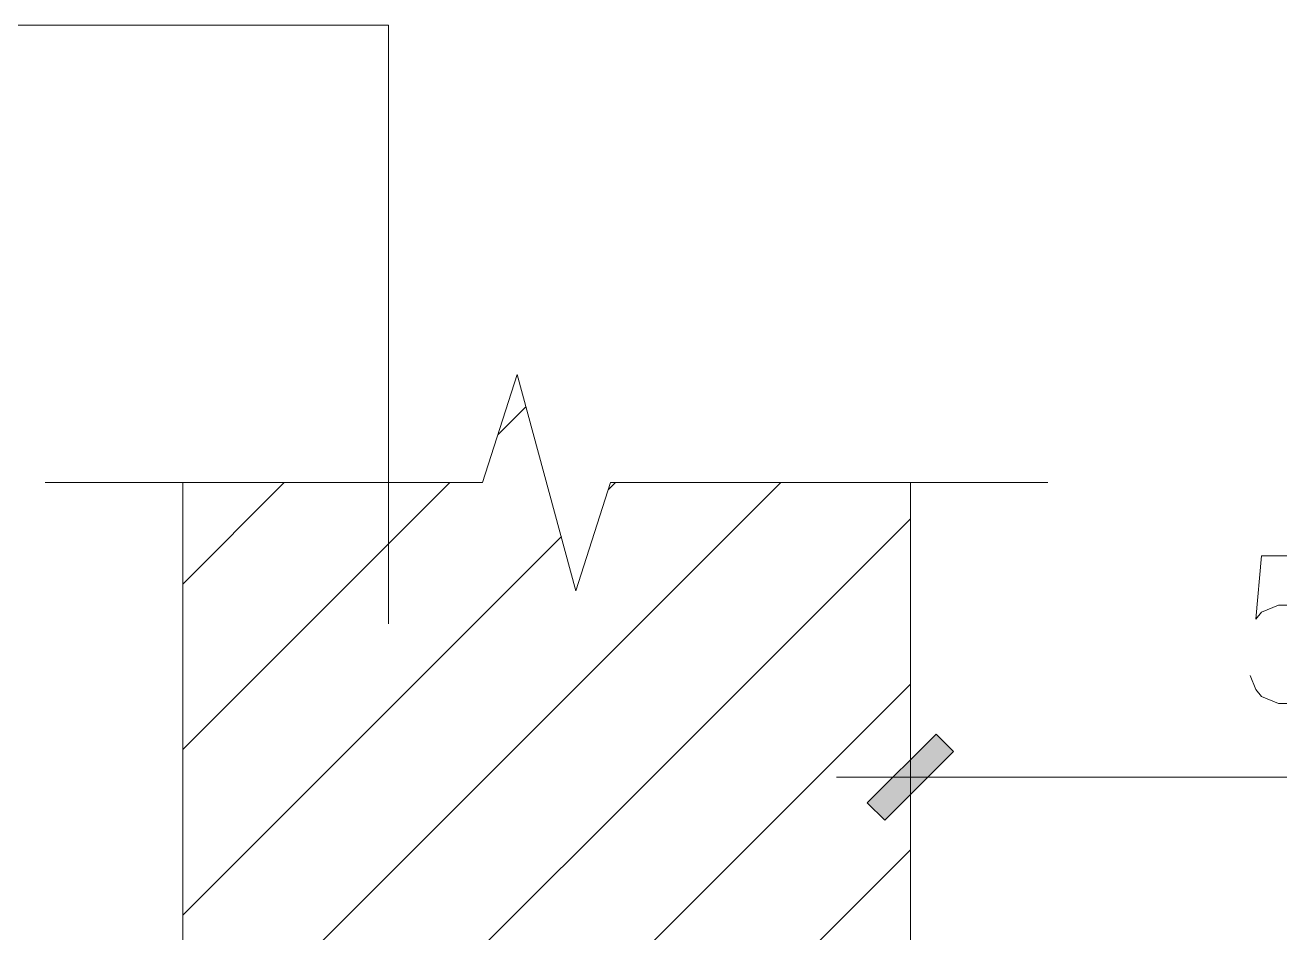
# Model space of a CAD drawing. Header units: millimetres. Extents: x -30643 to 86172, y -19411 to 63186.
# Drawn here: x -7966 to -2947, y -357 to 3275 of the extents above; entities that cross this region are included whole.
import ezdxf

# ---------------------------------------------------------------- set-up
doc = ezdxf.new("R2010")
doc.units = ezdxf.units.MM

msp = doc.modelspace()

# ---------------------------------------------------------------- hatches: boundary and pattern name
h = msp.add_hatch(color=0)
h.dxf.hatch_style = 2
h.paths.add_polyline_path([(-4322.2, 438), (-4252.5, 368.3), (-4527.6, 93.2), (-4597.3, 162.9)])

# ---------------------------------------------------------------- linework, layer by layer
at = {"color": 0, "lineweight": 0}
for points in [[(-6512, 3275.2), (-10917.1, 3275.2)], [(-6512, 879.9), (-6512, 3275.2)], [(-6136.3, 1444.3), (-5998.3, 1877)], [(-5998.3, 1877), (-5762.6, 1011.5)], [(-6074.3, 1637.1), (-5963.2, 1748.3)], [(-7886.3, 1444.3), (-6136.3, 1444.3)], [(-7335.3, 1444.3), (-7335.3, -9340.3)], [(-7335.3, 1038.2), (-6929.3, 1444.3)], [(-7335.3, 376.1), (-6267.1, 1444.3)], [(-7335.3, -948.2), (-4942.8, 1444.3)], [(-5762.6, 1011.5), (-5624.7, 1444.3)], [(-5633.8, 1415.4), (-5605, 1444.3)], [(-5624.7, 1444.3), (-3874.6, 1444.3)], [(-4424.9, 1444.3), (-4424.9, -9340.3)], [(-7214.3, -1489.4), (-4424.9, 1300)], [(-7335.3, -286.1), (-5821, 1228.2)], [(-2795.9, 1150.8), (-3020.4, 1150.8), (-3042.9, 897.5), (-3020.4, 925.7), (-2952.8, 953.8), (-2885.3, 953.8), (-2817.7, 925.7), (-2773.4, 869.4), (-2750.9, 785.6), (-2750.9, 729.3), (-2773.4, 644.9), (-2817.7, 588.6), (-2885.3, 560.4), (-2952.8, 560.4), (-3020.4, 588.6), (-3042.9, 616.7), (-3065.4, 673)], [(-4424.9, -1450), (-4424.9, 757.5)], [(-6552.1, -1489.4), (-4424.9, 637.9)], [(-4130.1, 265.6), (-4719.8, 265.6)], [(-493.5, 265.6), (-4422.8, 265.6)], [(-5890, -1489.4), (-4424.9, -25)]]:
    msp.add_lwpolyline(points, dxfattribs=at)
msp.add_lwpolyline([(-4322.2, 438), (-4252.5, 368.3), (-4527.6, 93.2), (-4597.3, 162.9)], close=True, dxfattribs=at)

doc.saveas('drawing.dxf')
